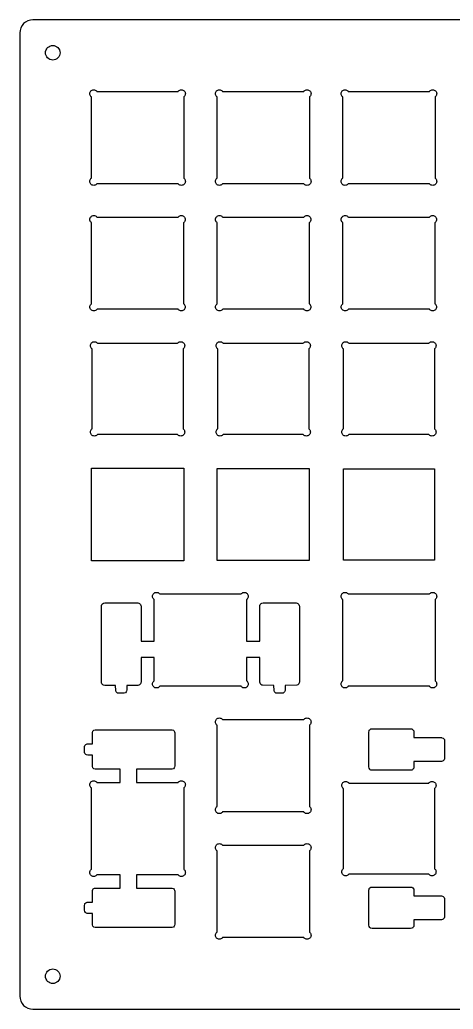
# Model space of a CAD drawing. Header units: millimetres. Extents: x -75 to 75, y -75 to 75.
# Drawn here: x -75 to -9.3, y -75 to 75 of the extents above; entities that cross this region are included whole.
import ezdxf

# ---------------------------------------------------------------- set-up
doc = ezdxf.new("R2010")
doc.units = ezdxf.units.MM
doc.layers.add('CUT', color=7, linetype='Continuous')

msp = doc.modelspace()

# ---------------------------------------------------------------- linework, layer by layer
at = {"layer": 'CUT'}
msp.add_lwpolyline([(73, 75), (-73, 75), (-73.3902, 74.9616), (-73.7654, 74.8478), (-74.1111, 74.6629), (-74.4142, 74.4142), (-74.6629, 74.1111), (-74.8478, 73.7654), (-74.9616, 73.3902), (-75, 73), (-75, -73), (-74.9616, -73.3902), (-74.8478, -73.7654), (-74.6629, -74.1111), (-74.4142, -74.4142), (-74.1111, -74.6629), (-73.7654, -74.8478), (-73.3902, -74.9616), (-73, -75), (73, -75)], dxfattribs=at)
for points in [[(-69.2222, 70.7778), (-69.0854, 70.6111), (-68.9837, 70.421), (-68.9211, 70.2146), (-68.9, 70), (-68.9211, 69.7854), (-68.9837, 69.579), (-69.0854, 69.3889), (-69.2222, 69.2222), (-69.3889, 69.0854), (-69.579, 68.9837), (-69.7854, 68.9211), (-70, 68.9), (-70.2146, 68.9211), (-70.421, 68.9837), (-70.6111, 69.0854), (-70.7778, 69.2222), (-70.9146, 69.3889), (-71.0163, 69.579), (-71.0789, 69.7854), (-71.1, 70), (-71.0789, 70.2146), (-71.0163, 70.421), (-70.9146, 70.6111), (-70.7778, 70.7778), (-70.6111, 70.9146), (-70.421, 71.0163), (-70.2146, 71.0789), (-70, 71.1), (-69.7854, 71.0789), (-69.579, 71.0163), (-69.3889, 70.9146)], [(-63.9171, 64.3885), (-63.8, 64.4), (-63.6829, 64.3885), (-63.5704, 64.3543), (-63.4667, 64.2989), (-63.3757, 64.2243), (-63.3148, 64.15), (-50.9852, 64.15), (-50.9243, 64.2243), (-50.8333, 64.2989), (-50.7296, 64.3543), (-50.6171, 64.3885), (-50.5, 64.4), (-50.3829, 64.3885), (-50.2704, 64.3543), (-50.1667, 64.2989), (-50.0757, 64.2243), (-50.0011, 64.1333), (-49.9457, 64.0296), (-49.9115, 63.9171), (-49.9, 63.8), (-49.9115, 63.6829), (-49.9457, 63.5704), (-50.0011, 63.4667), (-50.0757, 63.3757), (-50.15, 63.3148), (-50.15, 50.9852), (-50.0757, 50.9243), (-50.0011, 50.8333), (-49.9457, 50.7296), (-49.9115, 50.6171), (-49.9, 50.5), (-49.9115, 50.3829), (-49.9457, 50.2704), (-50.0011, 50.1667), (-50.0757, 50.0757), (-50.1667, 50.0011), (-50.2704, 49.9457), (-50.3829, 49.9115), (-50.5, 49.9), (-50.6171, 49.9115), (-50.7296, 49.9457), (-50.8333, 50.0011), (-50.9243, 50.0757), (-50.9852, 50.15), (-63.3148, 50.15), (-63.3757, 50.0757), (-63.4667, 50.0011), (-63.5704, 49.9457), (-63.6829, 49.9115), (-63.8, 49.9), (-63.9171, 49.9115), (-64.0296, 49.9457), (-64.1333, 50.0011), (-64.2243, 50.0757), (-64.2989, 50.1667), (-64.3543, 50.2704), (-64.3885, 50.3829), (-64.4, 50.5), (-64.3885, 50.6171), (-64.3543, 50.7296), (-64.2989, 50.8333), (-64.2243, 50.9243), (-64.15, 50.9852), (-64.15, 63.3148), (-64.2243, 63.3757), (-64.2989, 63.4667), (-64.3543, 63.5704), (-64.3885, 63.6829), (-64.4, 63.8), (-64.3885, 63.9171), (-64.3543, 64.0296), (-64.2989, 64.1333), (-64.2243, 64.2243), (-64.1333, 64.2989), (-64.0296, 64.3543)], [(-44.75, 64.4), (-44.6329, 64.3885), (-44.5204, 64.3543), (-44.4167, 64.2989), (-44.3257, 64.2243), (-44.2648, 64.15), (-31.9352, 64.15), (-31.8743, 64.2243), (-31.7833, 64.2989), (-31.6796, 64.3543), (-31.5671, 64.3885), (-31.45, 64.4), (-31.3329, 64.3885), (-31.2204, 64.3543), (-31.1167, 64.2989), (-31.0257, 64.2243), (-30.9511, 64.1333), (-30.8957, 64.0296), (-30.8615, 63.9171), (-30.85, 63.8), (-30.8615, 63.6829), (-30.8957, 63.5704), (-30.9511, 63.4667), (-31.0257, 63.3757), (-31.1, 63.3148), (-31.1, 50.9852), (-31.0257, 50.9243), (-30.9511, 50.8333), (-30.8957, 50.7296), (-30.8615, 50.6171), (-30.85, 50.5), (-30.8615, 50.3829), (-30.8957, 50.2704), (-30.9511, 50.1667), (-31.0257, 50.0757), (-31.1167, 50.0011), (-31.2204, 49.9457), (-31.3329, 49.9115), (-31.45, 49.9), (-31.5671, 49.9115), (-31.6796, 49.9457), (-31.7833, 50.0011), (-31.8743, 50.0757), (-31.9352, 50.15), (-44.2648, 50.15), (-44.3257, 50.0757), (-44.4167, 50.0011), (-44.5204, 49.9457), (-44.6329, 49.9115), (-44.75, 49.9), (-44.8671, 49.9115), (-44.9796, 49.9457), (-45.0833, 50.0011), (-45.1743, 50.0757), (-45.2489, 50.1667), (-45.3043, 50.2704), (-45.3385, 50.3829), (-45.35, 50.5), (-45.3385, 50.6171), (-45.3043, 50.7296), (-45.2489, 50.8333), (-45.1743, 50.9243), (-45.1, 50.9852), (-45.1, 63.3148), (-45.1743, 63.3757), (-45.2489, 63.4667), (-45.3043, 63.5704), (-45.3385, 63.6829), (-45.35, 63.8), (-45.3385, 63.9171), (-45.3043, 64.0296), (-45.2489, 64.1333), (-45.1743, 64.2243), (-45.0833, 64.2989), (-44.9796, 64.3543), (-44.8671, 64.3885)], [(-25.8171, 64.3885), (-25.7, 64.4), (-25.5829, 64.3885), (-25.4704, 64.3543), (-25.3667, 64.2989), (-25.2757, 64.2243), (-25.2148, 64.15), (-12.8852, 64.15), (-12.8243, 64.2243), (-12.7333, 64.2989), (-12.6296, 64.3543), (-12.5171, 64.3885), (-12.4, 64.4), (-12.2829, 64.3885), (-12.1704, 64.3543), (-12.0667, 64.2989), (-11.9757, 64.2243), (-11.9011, 64.1333), (-11.8457, 64.0296), (-11.8115, 63.9171), (-11.8, 63.8), (-11.8115, 63.6829), (-11.8457, 63.5704), (-11.9011, 63.4667), (-11.9757, 63.3757), (-12.05, 63.3148), (-12.05, 50.9852), (-11.9757, 50.9243), (-11.9011, 50.8333), (-11.8457, 50.7296), (-11.8115, 50.6171), (-11.8, 50.5), (-11.8115, 50.3829), (-11.8457, 50.2704), (-11.9011, 50.1667), (-11.9757, 50.0757), (-12.0667, 50.0011), (-12.1704, 49.9457), (-12.2829, 49.9115), (-12.4, 49.9), (-12.5171, 49.9115), (-12.6296, 49.9457), (-12.7333, 50.0011), (-12.8243, 50.0757), (-12.8852, 50.15), (-25.2148, 50.15), (-25.2757, 50.0757), (-25.3667, 50.0011), (-25.4704, 49.9457), (-25.5829, 49.9115), (-25.7, 49.9), (-25.8171, 49.9115), (-25.9296, 49.9457), (-26.0333, 50.0011), (-26.1243, 50.0757), (-26.1989, 50.1667), (-26.2543, 50.2704), (-26.2885, 50.3829), (-26.3, 50.5), (-26.2885, 50.6171), (-26.2543, 50.7296), (-26.1989, 50.8333), (-26.1243, 50.9243), (-26.05, 50.9852), (-26.05, 63.3148), (-26.1243, 63.3757), (-26.1989, 63.4667), (-26.2543, 63.5704), (-26.2885, 63.6829), (-26.3, 63.8), (-26.2885, 63.9171), (-26.2543, 64.0296), (-26.1989, 64.1333), (-26.1243, 64.2243), (-26.0333, 64.2989), (-25.9296, 64.3543)], [(-63.775, 45.325), (-63.6579, 45.3135), (-63.5454, 45.2793), (-63.4417, 45.2239), (-63.3507, 45.1493), (-63.2898, 45.075), (-51.0102, 45.075), (-50.9493, 45.1493), (-50.8583, 45.2239), (-50.7546, 45.2793), (-50.6421, 45.3135), (-50.525, 45.325), (-50.4079, 45.3135), (-50.2954, 45.2793), (-50.1917, 45.2239), (-50.1007, 45.1493), (-50.0261, 45.0583), (-49.9707, 44.9546), (-49.9365, 44.8421), (-49.925, 44.725), (-49.9365, 44.6079), (-49.9707, 44.4954), (-50.0261, 44.3917), (-50.1007, 44.3007), (-50.175, 44.2398), (-50.175, 31.9602), (-50.1007, 31.8993), (-50.0261, 31.8083), (-49.9707, 31.7046), (-49.9365, 31.5921), (-49.925, 31.475), (-49.9365, 31.3579), (-49.9707, 31.2454), (-50.0261, 31.1417), (-50.1007, 31.0507), (-50.1917, 30.9761), (-50.2954, 30.9207), (-50.4079, 30.8865), (-50.525, 30.875), (-50.6421, 30.8865), (-50.7546, 30.9207), (-50.8583, 30.9761), (-50.9493, 31.0507), (-51.0102, 31.125), (-63.2898, 31.125), (-63.3507, 31.0507), (-63.4417, 30.9761), (-63.5454, 30.9207), (-63.6579, 30.8865), (-63.775, 30.875), (-63.8921, 30.8865), (-64.0046, 30.9207), (-64.1083, 30.9761), (-64.1993, 31.0507), (-64.2739, 31.1417), (-64.3293, 31.2454), (-64.3635, 31.3579), (-64.375, 31.475), (-64.3635, 31.5921), (-64.3293, 31.7046), (-64.2739, 31.8083), (-64.1993, 31.8993), (-64.125, 31.9602), (-64.125, 44.2398), (-64.1993, 44.3007), (-64.2739, 44.3917), (-64.3293, 44.4954), (-64.3635, 44.6079), (-64.375, 44.725), (-64.3635, 44.8421), (-64.3293, 44.9546), (-64.2739, 45.0583), (-64.1993, 45.1493), (-64.1083, 45.2239), (-64.0046, 45.2793), (-63.8921, 45.3135)], [(-44.8421, 45.3135), (-44.725, 45.325), (-44.6079, 45.3135), (-44.4954, 45.2793), (-44.3917, 45.2239), (-44.3007, 45.1493), (-44.2398, 45.075), (-31.9602, 45.075), (-31.8993, 45.1493), (-31.8083, 45.2239), (-31.7046, 45.2793), (-31.5921, 45.3135), (-31.475, 45.325), (-31.3579, 45.3135), (-31.2454, 45.2793), (-31.1417, 45.2239), (-31.0507, 45.1493), (-30.9761, 45.0583), (-30.9207, 44.9546), (-30.8865, 44.8421), (-30.875, 44.725), (-30.8865, 44.6079), (-30.9207, 44.4954), (-30.9761, 44.3917), (-31.0507, 44.3007), (-31.125, 44.2398), (-31.125, 31.9602), (-31.0507, 31.8993), (-30.9761, 31.8083), (-30.9207, 31.7046), (-30.8865, 31.5921), (-30.875, 31.475), (-30.8865, 31.3579), (-30.9207, 31.2454), (-30.9761, 31.1417), (-31.0507, 31.0507), (-31.1417, 30.9761), (-31.2454, 30.9207), (-31.3579, 30.8865), (-31.475, 30.875), (-31.5921, 30.8865), (-31.7046, 30.9207), (-31.8083, 30.9761), (-31.8993, 31.0507), (-31.9602, 31.125), (-44.2398, 31.125), (-44.3007, 31.0507), (-44.3917, 30.9761), (-44.4954, 30.9207), (-44.6079, 30.8865), (-44.725, 30.875), (-44.8421, 30.8865), (-44.9546, 30.9207), (-45.0583, 30.9761), (-45.1493, 31.0507), (-45.2239, 31.1417), (-45.2793, 31.2454), (-45.3135, 31.3579), (-45.325, 31.475), (-45.3135, 31.5921), (-45.2793, 31.7046), (-45.2239, 31.8083), (-45.1493, 31.8993), (-45.075, 31.9602), (-45.075, 44.2398), (-45.1493, 44.3007), (-45.2239, 44.3917), (-45.2793, 44.4954), (-45.3135, 44.6079), (-45.325, 44.725), (-45.3135, 44.8421), (-45.2793, 44.9546), (-45.2239, 45.0583), (-45.1493, 45.1493), (-45.0583, 45.2239), (-44.9546, 45.2793)], [(-25.7921, 45.3135), (-25.675, 45.325), (-25.5579, 45.3135), (-25.4454, 45.2793), (-25.3417, 45.2239), (-25.2507, 45.1493), (-25.1898, 45.075), (-12.9102, 45.075), (-12.8493, 45.1493), (-12.7583, 45.2239), (-12.6546, 45.2793), (-12.5421, 45.3135), (-12.425, 45.325), (-12.3079, 45.3135), (-12.1954, 45.2793), (-12.0917, 45.2239), (-12.0007, 45.1493), (-11.9261, 45.0583), (-11.8707, 44.9546), (-11.8365, 44.8421), (-11.825, 44.725), (-11.8365, 44.6079), (-11.8707, 44.4954), (-11.9261, 44.3917), (-12.0007, 44.3007), (-12.075, 44.2398), (-12.075, 31.9602), (-12.0007, 31.8993), (-11.9261, 31.8083), (-11.8707, 31.7046), (-11.8365, 31.5921), (-11.825, 31.475), (-11.8365, 31.3579), (-11.8707, 31.2454), (-11.9261, 31.1417), (-12.0007, 31.0507), (-12.0917, 30.9761), (-12.1954, 30.9207), (-12.3079, 30.8865), (-12.425, 30.875), (-12.5421, 30.8865), (-12.6546, 30.9207), (-12.7583, 30.9761), (-12.8493, 31.0507), (-12.9102, 31.125), (-25.1898, 31.125), (-25.2507, 31.0507), (-25.3417, 30.9761), (-25.4454, 30.9207), (-25.5579, 30.8865), (-25.675, 30.875), (-25.7921, 30.8865), (-25.9046, 30.9207), (-26.0083, 30.9761), (-26.0993, 31.0507), (-26.1739, 31.1417), (-26.2293, 31.2454), (-26.2635, 31.3579), (-26.275, 31.475), (-26.2635, 31.5921), (-26.2293, 31.7046), (-26.1739, 31.8083), (-26.0993, 31.8993), (-26.025, 31.9602), (-26.025, 44.2398), (-26.0993, 44.3007), (-26.1739, 44.3917), (-26.2293, 44.4954), (-26.2635, 44.6079), (-26.275, 44.725), (-26.2635, 44.8421), (-26.2293, 44.9546), (-26.1739, 45.0583), (-26.0993, 45.1493), (-26.0083, 45.2239), (-25.9046, 45.2793)], [(-63.8171, 26.1885), (-63.7, 26.2), (-63.5829, 26.1885), (-63.4704, 26.1543), (-63.3667, 26.0989), (-63.2757, 26.0243), (-63.2148, 25.95), (-51.0852, 25.95), (-51.0243, 26.0243), (-50.9333, 26.0989), (-50.8296, 26.1543), (-50.7171, 26.1885), (-50.6, 26.2), (-50.4829, 26.1885), (-50.3704, 26.1543), (-50.2667, 26.0989), (-50.1757, 26.0243), (-50.1011, 25.9333), (-50.0457, 25.8296), (-50.0115, 25.7171), (-50, 25.6), (-50.0115, 25.4829), (-50.0457, 25.3704), (-50.1011, 25.2667), (-50.1757, 25.1757), (-50.25, 25.1148), (-50.25, 12.9852), (-50.1757, 12.9243), (-50.1011, 12.8333), (-50.0457, 12.7296), (-50.0115, 12.6171), (-50, 12.5), (-50.0115, 12.3829), (-50.0457, 12.2704), (-50.1011, 12.1667), (-50.1757, 12.0757), (-50.2667, 12.0011), (-50.3704, 11.9457), (-50.4829, 11.9115), (-50.6, 11.9), (-50.7171, 11.9115), (-50.8296, 11.9457), (-50.9333, 12.0011), (-51.0243, 12.0757), (-51.0852, 12.15), (-63.2148, 12.15), (-63.2757, 12.0757), (-63.3667, 12.0011), (-63.4704, 11.9457), (-63.5829, 11.9115), (-63.7, 11.9), (-63.8171, 11.9115), (-63.9296, 11.9457), (-64.0333, 12.0011), (-64.1243, 12.0757), (-64.1989, 12.1667), (-64.2543, 12.2704), (-64.2885, 12.3829), (-64.3, 12.5), (-64.2885, 12.6171), (-64.2543, 12.7296), (-64.1989, 12.8333), (-64.1243, 12.9243), (-64.05, 12.9852), (-64.05, 25.1148), (-64.1243, 25.1757), (-64.1989, 25.2667), (-64.2543, 25.3704), (-64.2885, 25.4829), (-64.3, 25.6), (-64.2885, 25.7171), (-64.2543, 25.8296), (-64.1989, 25.9333), (-64.1243, 26.0243), (-64.0333, 26.0989), (-63.9296, 26.1543)], [(-44.7671, 26.1885), (-44.65, 26.2), (-44.5329, 26.1885), (-44.4204, 26.1543), (-44.3167, 26.0989), (-44.2257, 26.0243), (-44.1648, 25.95), (-32.0352, 25.95), (-31.9743, 26.0243), (-31.8833, 26.0989), (-31.7796, 26.1543), (-31.6671, 26.1885), (-31.55, 26.2), (-31.4329, 26.1885), (-31.3204, 26.1543), (-31.2167, 26.0989), (-31.1257, 26.0243), (-31.0511, 25.9333), (-30.9957, 25.8296), (-30.9615, 25.7171), (-30.95, 25.6), (-30.9615, 25.4829), (-30.9957, 25.3704), (-31.0511, 25.2667), (-31.1257, 25.1757), (-31.2, 25.1148), (-31.2, 12.9852), (-31.1257, 12.9243), (-31.0511, 12.8333), (-30.9957, 12.7296), (-30.9615, 12.6171), (-30.95, 12.5), (-30.9615, 12.3829), (-30.9957, 12.2704), (-31.0511, 12.1667), (-31.1257, 12.0757), (-31.2167, 12.0011), (-31.3204, 11.9457), (-31.4329, 11.9115), (-31.55, 11.9), (-31.6671, 11.9115), (-31.7796, 11.9457), (-31.8833, 12.0011), (-31.9743, 12.0757), (-32.0352, 12.15), (-44.1648, 12.15), (-44.2257, 12.0757), (-44.3167, 12.0011), (-44.4204, 11.9457), (-44.5329, 11.9115), (-44.65, 11.9), (-44.7671, 11.9115), (-44.8796, 11.9457), (-44.9833, 12.0011), (-45.0743, 12.0757), (-45.1489, 12.1667), (-45.2043, 12.2704), (-45.2385, 12.3829), (-45.25, 12.5), (-45.2385, 12.6171), (-45.2043, 12.7296), (-45.1489, 12.8333), (-45.0743, 12.9243), (-45, 12.9852), (-45, 25.1148), (-45.0743, 25.1757), (-45.1489, 25.2667), (-45.2043, 25.3704), (-45.2385, 25.4829), (-45.25, 25.6), (-45.2385, 25.7171), (-45.2043, 25.8296), (-45.1489, 25.9333), (-45.0743, 26.0243), (-44.9833, 26.0989), (-44.8796, 26.1543)], [(-25.7171, 26.1885), (-25.6, 26.2), (-25.4829, 26.1885), (-25.3704, 26.1543), (-25.2667, 26.0989), (-25.1757, 26.0243), (-25.1148, 25.95), (-12.9852, 25.95), (-12.9243, 26.0243), (-12.8333, 26.0989), (-12.7296, 26.1543), (-12.6171, 26.1885), (-12.5, 26.2), (-12.3829, 26.1885), (-12.2704, 26.1543), (-12.1667, 26.0989), (-12.0757, 26.0243), (-12.0011, 25.9333), (-11.9457, 25.8296), (-11.9115, 25.7171), (-11.9, 25.6), (-11.9115, 25.4829), (-11.9457, 25.3704), (-12.0011, 25.2667), (-12.0757, 25.1757), (-12.15, 25.1148), (-12.15, 12.9852), (-12.0757, 12.9243), (-12.0011, 12.8333), (-11.9457, 12.7296), (-11.9115, 12.6171), (-11.9, 12.5), (-11.9115, 12.3829), (-11.9457, 12.2704), (-12.0011, 12.1667), (-12.0757, 12.0757), (-12.1667, 12.0011), (-12.2704, 11.9457), (-12.3829, 11.9115), (-12.5, 11.9), (-12.6171, 11.9115), (-12.7296, 11.9457), (-12.8333, 12.0011), (-12.9243, 12.0757), (-12.9852, 12.15), (-25.1148, 12.15), (-25.1757, 12.0757), (-25.2667, 12.0011), (-25.3704, 11.9457), (-25.4829, 11.9115), (-25.6, 11.9), (-25.7171, 11.9115), (-25.8296, 11.9457), (-25.9333, 12.0011), (-26.0243, 12.0757), (-26.0989, 12.1667), (-26.1543, 12.2704), (-26.1885, 12.3829), (-26.2, 12.5), (-26.1885, 12.6171), (-26.1543, 12.7296), (-26.0989, 12.8333), (-26.0243, 12.9243), (-25.95, 12.9852), (-25.95, 25.1148), (-26.0243, 25.1757), (-26.0989, 25.2667), (-26.1543, 25.3704), (-26.1885, 25.4829), (-26.2, 25.6), (-26.1885, 25.7171), (-26.1543, 25.8296), (-26.0989, 25.9333), (-26.0243, 26.0243), (-25.9333, 26.0989), (-25.8296, 26.1543)], [(-64.15, 7), (-50.15, 7), (-50.15, -7), (-64.15, -7)], [(-45.075, 6.975), (-31.125, 6.975), (-31.125, -6.975), (-45.075, -6.975)], [(-25.95, 6.9), (-12.15, 6.9), (-12.15, -6.9), (-25.95, -6.9)], [(-54.5046, -11.8457), (-54.3921, -11.8115), (-54.275, -11.8), (-54.1579, -11.8115), (-54.0454, -11.8457), (-53.9417, -11.9011), (-53.8507, -11.9757), (-53.7898, -12.05), (-41.4602, -12.05), (-41.3993, -11.9757), (-41.3083, -11.9011), (-41.2046, -11.8457), (-41.0921, -11.8115), (-40.975, -11.8), (-40.8579, -11.8115), (-40.7454, -11.8457), (-40.6417, -11.9011), (-40.5507, -11.9757), (-40.4761, -12.0667), (-40.4207, -12.1704), (-40.3865, -12.2829), (-40.375, -12.4), (-40.3865, -12.5171), (-40.4207, -12.6296), (-40.4761, -12.7333), (-40.5507, -12.8243), (-40.625, -12.8852), (-40.625, -19.2), (-38.625, -19.2), (-38.625, -13.9), (-38.6154, -13.8025), (-38.5407, -13.6222), (-38.4028, -13.4843), (-38.3163, -13.4381), (-38.125, -13.4), (-33.125, -13.4), (-32.9337, -13.4381), (-32.8472, -13.4843), (-32.7093, -13.6222), (-32.6346, -13.8025), (-32.625, -13.9), (-32.625, -25.4), (-32.6346, -25.4975), (-32.7093, -25.6778), (-32.8472, -25.8157), (-33.0275, -25.8904), (-34.775, -25.9), (-34.7846, -26.6975), (-34.8593, -26.8778), (-34.9214, -26.9536), (-35.0837, -27.0619), (-35.275, -27.1), (-35.975, -27.1), (-36.1663, -27.0619), (-36.3286, -26.9536), (-36.3907, -26.8778), (-36.4654, -26.6975), (-36.475, -25.9), (-38.2225, -25.8904), (-38.3163, -25.8619), (-38.4786, -25.7536), (-38.5869, -25.5913), (-38.625, -25.4), (-38.625, -21.7), (-40.625, -21.7), (-40.625, -25.2148), (-40.5507, -25.2757), (-40.4761, -25.3667), (-40.4207, -25.4704), (-40.3865, -25.5829), (-40.375, -25.7), (-40.3865, -25.8171), (-40.4207, -25.9296), (-40.4761, -26.0333), (-40.5507, -26.1243), (-40.6417, -26.1989), (-40.7454, -26.2543), (-40.8579, -26.2885), (-40.975, -26.3), (-41.0921, -26.2885), (-41.2046, -26.2543), (-41.3083, -26.1989), (-41.3993, -26.1243), (-41.4602, -26.05), (-53.7898, -26.05), (-53.8507, -26.1243), (-53.9417, -26.1989), (-54.0454, -26.2543), (-54.1579, -26.2885), (-54.275, -26.3), (-54.3921, -26.2885), (-54.5046, -26.2543), (-54.6083, -26.1989), (-54.6993, -26.1243), (-54.7739, -26.0333), (-54.8293, -25.9296), (-54.8635, -25.8171), (-54.875, -25.7), (-54.8635, -25.5829), (-54.8293, -25.4704), (-54.7739, -25.3667), (-54.6993, -25.2757), (-54.625, -25.2148), (-54.625, -21.7), (-56.625, -21.7), (-56.625, -25.4), (-56.6346, -25.4975), (-56.7093, -25.6778), (-56.8472, -25.8157), (-56.9337, -25.8619), (-57.125, -25.9), (-58.775, -25.9), (-58.775, -26.6), (-58.8131, -26.7913), (-58.8593, -26.8778), (-58.9972, -27.0157), (-59.1775, -27.0904), (-59.275, -27.1), (-60.0725, -27.0904), (-60.1663, -27.0619), (-60.3286, -26.9536), (-60.3907, -26.8778), (-60.4654, -26.6975), (-60.475, -25.9), (-62.125, -25.9), (-62.3163, -25.8619), (-62.4028, -25.8157), (-62.5407, -25.6778), (-62.6154, -25.4975), (-62.625, -25.4), (-62.625, -13.9), (-62.6154, -13.8025), (-62.5407, -13.6222), (-62.4786, -13.5464), (-62.3163, -13.4381), (-62.125, -13.4), (-57.125, -13.4), (-56.9337, -13.4381), (-56.8472, -13.4843), (-56.7093, -13.6222), (-56.6346, -13.8025), (-56.625, -13.9), (-56.625, -19.2), (-54.625, -19.2), (-54.625, -12.8852), (-54.6993, -12.8243), (-54.7739, -12.7333), (-54.8293, -12.6296), (-54.8635, -12.5171), (-54.875, -12.4), (-54.8635, -12.2829), (-54.8293, -12.1704), (-54.7739, -12.0667), (-54.6993, -11.9757), (-54.6083, -11.9011)], [(-25.8171, -11.8115), (-25.7, -11.8), (-25.5829, -11.8115), (-25.4704, -11.8457), (-25.3667, -11.9011), (-25.2757, -11.9757), (-25.2148, -12.05), (-12.8852, -12.05), (-12.8243, -11.9757), (-12.7333, -11.9011), (-12.6296, -11.8457), (-12.5171, -11.8115), (-12.4, -11.8), (-12.2829, -11.8115), (-12.1704, -11.8457), (-12.0667, -11.9011), (-11.9757, -11.9757), (-11.9011, -12.0667), (-11.8457, -12.1704), (-11.8115, -12.2829), (-11.8, -12.4), (-11.8115, -12.5171), (-11.8457, -12.6296), (-11.9011, -12.7333), (-11.9757, -12.8243), (-12.05, -12.8852), (-12.05, -25.2148), (-11.9757, -25.2757), (-11.9011, -25.3667), (-11.8457, -25.4704), (-11.8115, -25.5829), (-11.8, -25.7), (-11.8115, -25.8171), (-11.8457, -25.9296), (-11.9011, -26.0333), (-11.9757, -26.1243), (-12.0667, -26.1989), (-12.1704, -26.2543), (-12.2829, -26.2885), (-12.4, -26.3), (-12.5171, -26.2885), (-12.6296, -26.2543), (-12.7333, -26.1989), (-12.8243, -26.1243), (-12.8852, -26.05), (-25.2148, -26.05), (-25.2757, -26.1243), (-25.3667, -26.1989), (-25.4704, -26.2543), (-25.5829, -26.2885), (-25.7, -26.3), (-25.8171, -26.2885), (-25.9296, -26.2543), (-26.0333, -26.1989), (-26.1243, -26.1243), (-26.1989, -26.0333), (-26.2543, -25.9296), (-26.2885, -25.8171), (-26.3, -25.7), (-26.2885, -25.5829), (-26.2543, -25.4704), (-26.1989, -25.3667), (-26.1243, -25.2757), (-26.05, -25.2148), (-26.05, -12.8852), (-26.1243, -12.8243), (-26.1989, -12.7333), (-26.2543, -12.6296), (-26.2885, -12.5171), (-26.3, -12.4), (-26.2885, -12.2829), (-26.2543, -12.1704), (-26.1989, -12.0667), (-26.1243, -11.9757), (-26.0333, -11.9011), (-25.9296, -11.8457)], [(-44.8671, -30.8615), (-44.75, -30.85), (-44.6329, -30.8615), (-44.5204, -30.8957), (-44.4167, -30.9511), (-44.3257, -31.0257), (-44.2648, -31.1), (-31.9352, -31.1), (-31.8743, -31.0257), (-31.7833, -30.9511), (-31.6796, -30.8957), (-31.5671, -30.8615), (-31.45, -30.85), (-31.3329, -30.8615), (-31.2204, -30.8957), (-31.1167, -30.9511), (-31.0257, -31.0257), (-30.9511, -31.1167), (-30.8957, -31.2204), (-30.8615, -31.3329), (-30.85, -31.45), (-30.8615, -31.5671), (-30.8957, -31.6796), (-30.9511, -31.7833), (-31.0257, -31.8743), (-31.1, -31.9352), (-31.1, -44.2648), (-31.0257, -44.3257), (-30.9511, -44.4167), (-30.8957, -44.5204), (-30.8615, -44.6329), (-30.85, -44.75), (-30.8615, -44.8671), (-30.8957, -44.9796), (-30.9511, -45.0833), (-31.0257, -45.1743), (-31.1167, -45.2489), (-31.2204, -45.3043), (-31.3329, -45.3385), (-31.45, -45.35), (-31.5671, -45.3385), (-31.6796, -45.3043), (-31.7833, -45.2489), (-31.8743, -45.1743), (-31.9352, -45.1), (-44.2648, -45.1), (-44.3257, -45.1743), (-44.4167, -45.2489), (-44.5204, -45.3043), (-44.6329, -45.3385), (-44.75, -45.35), (-44.8671, -45.3385), (-44.9796, -45.3043), (-45.0833, -45.2489), (-45.1743, -45.1743), (-45.2489, -45.0833), (-45.3043, -44.9796), (-45.3385, -44.8671), (-45.35, -44.75), (-45.3385, -44.6329), (-45.3043, -44.5204), (-45.2489, -44.4167), (-45.1743, -44.3257), (-45.1, -44.2648), (-45.1, -31.9352), (-45.1743, -31.8743), (-45.2489, -31.7833), (-45.3043, -31.6796), (-45.3385, -31.5671), (-45.35, -31.45), (-45.3385, -31.3329), (-45.3043, -31.2204), (-45.2489, -31.1167), (-45.1743, -31.0257), (-45.0833, -30.9511), (-44.9796, -30.8957)], [(-50.0011, -40.6417), (-49.9457, -40.7454), (-49.9115, -40.8579), (-49.9, -40.975), (-49.9115, -41.0921), (-49.9457, -41.2046), (-50.0011, -41.3083), (-50.0757, -41.3993), (-50.15, -41.4602), (-50.15, -53.7898), (-50.0757, -53.8507), (-50.0011, -53.9417), (-49.9457, -54.0454), (-49.9115, -54.1579), (-49.9, -54.275), (-49.9115, -54.3921), (-49.9457, -54.5046), (-50.0011, -54.6083), (-50.0757, -54.6993), (-50.1667, -54.7739), (-50.2704, -54.8293), (-50.3829, -54.8635), (-50.5, -54.875), (-50.6171, -54.8635), (-50.7296, -54.8293), (-50.8333, -54.7739), (-50.9243, -54.6993), (-50.9852, -54.625), (-57.3, -54.625), (-57.3, -56.625), (-52, -56.625), (-51.9025, -56.6346), (-51.7222, -56.7093), (-51.5843, -56.8472), (-51.5381, -56.9337), (-51.5, -57.125), (-51.5, -62.125), (-51.5381, -62.3163), (-51.5843, -62.4028), (-51.7222, -62.5407), (-51.9025, -62.6154), (-52, -62.625), (-63.5, -62.625), (-63.5975, -62.6154), (-63.7778, -62.5407), (-63.9157, -62.4028), (-63.9904, -62.2225), (-64, -60.475), (-64.7975, -60.4654), (-64.9778, -60.3907), (-65.0536, -60.3286), (-65.1619, -60.1663), (-65.2, -59.975), (-65.2, -59.275), (-65.1619, -59.0837), (-65.1157, -58.9972), (-64.9778, -58.8593), (-64.7975, -58.7846), (-64, -58.775), (-63.9904, -57.0275), (-63.9157, -56.8472), (-63.8536, -56.7714), (-63.6913, -56.6631), (-63.5, -56.625), (-59.8, -56.625), (-59.8, -54.625), (-63.3148, -54.625), (-63.3757, -54.6993), (-63.4667, -54.7739), (-63.5704, -54.8293), (-63.6829, -54.8635), (-63.8, -54.875), (-63.9171, -54.8635), (-64.0296, -54.8293), (-64.1333, -54.7739), (-64.2243, -54.6993), (-64.2989, -54.6083), (-64.3543, -54.5046), (-64.3885, -54.3921), (-64.4, -54.275), (-64.3885, -54.1579), (-64.3543, -54.0454), (-64.2989, -53.9417), (-64.2243, -53.8507), (-64.15, -53.7898), (-64.15, -41.4602), (-64.2243, -41.3993), (-64.2989, -41.3083), (-64.3543, -41.2046), (-64.3885, -41.0921), (-64.4, -40.975), (-64.3885, -40.8579), (-64.3543, -40.7454), (-64.2989, -40.6417), (-64.2243, -40.5507), (-64.1333, -40.4761), (-64.0296, -40.4207), (-63.9171, -40.3865), (-63.8, -40.375), (-63.6829, -40.3865), (-63.5704, -40.4207), (-63.4667, -40.4761), (-63.3757, -40.5507), (-63.3148, -40.625), (-59.8, -40.625), (-59.8, -38.625), (-63.5, -38.625), (-63.5975, -38.6154), (-63.7778, -38.5407), (-63.9157, -38.4028), (-63.9904, -38.2225), (-64, -38.125), (-64, -36.475), (-64.7, -36.475), (-64.8913, -36.4369), (-64.9778, -36.3907), (-65.1157, -36.2528), (-65.1904, -36.0725), (-65.2, -35.975), (-65.1904, -35.1775), (-65.1157, -34.9972), (-65.0536, -34.9214), (-64.9778, -34.8593), (-64.7975, -34.7846), (-64, -34.775), (-64, -33.125), (-63.9904, -33.0275), (-63.9157, -32.8472), (-63.7778, -32.7093), (-63.5975, -32.6346), (-63.5, -32.625), (-52, -32.625), (-51.9025, -32.6346), (-51.7222, -32.7093), (-51.6464, -32.7714), (-51.5381, -32.9337), (-51.5, -33.125), (-51.5, -38.125), (-51.5381, -38.3163), (-51.5843, -38.4028), (-51.7222, -38.5407), (-51.9025, -38.6154), (-52, -38.625), (-57.3, -38.625), (-57.3, -40.625), (-50.9852, -40.625), (-50.9243, -40.5507), (-50.8333, -40.4761), (-50.7296, -40.4207), (-50.6171, -40.3865), (-50.5, -40.375), (-50.3829, -40.3865), (-50.2704, -40.4207), (-50.1667, -40.4761), (-50.0757, -40.5507)], [(-10.8222, -33.9093), (-10.6843, -34.0472), (-10.6381, -34.1337), (-10.6, -34.325), (-10.6, -36.925), (-10.6096, -37.0225), (-10.6843, -37.2028), (-10.8222, -37.3407), (-10.9087, -37.3869), (-11.1, -37.425), (-15.25, -37.425), (-15.25, -38.275), (-15.2881, -38.4663), (-15.3964, -38.6286), (-15.4722, -38.6907), (-15.5587, -38.7369), (-15.75, -38.775), (-21.6, -38.775), (-21.7913, -38.7369), (-21.8778, -38.6907), (-21.9536, -38.6286), (-22.0619, -38.4663), (-22.1, -38.275), (-22.1, -32.975), (-22.0619, -32.7837), (-22.0157, -32.6972), (-21.9536, -32.6214), (-21.7913, -32.5131), (-21.6, -32.475), (-15.6525, -32.4846), (-15.5587, -32.5131), (-15.3964, -32.6214), (-15.2881, -32.7837), (-15.2596, -32.8775), (-15.25, -33.825), (-11.1, -33.825), (-11.0025, -33.8346)], [(-12.0011, -40.7417), (-11.9457, -40.8454), (-11.9115, -40.9579), (-11.9, -41.075), (-11.9115, -41.1921), (-11.9457, -41.3046), (-12.0011, -41.4083), (-12.0757, -41.4993), (-12.15, -41.5602), (-12.15, -53.6898), (-12.0757, -53.7507), (-12.0011, -53.8417), (-11.9457, -53.9454), (-11.9115, -54.0579), (-11.9, -54.175), (-11.9115, -54.2921), (-11.9457, -54.4046), (-12.0011, -54.5083), (-12.0757, -54.5993), (-12.1667, -54.6739), (-12.2704, -54.7293), (-12.3829, -54.7635), (-12.5, -54.775), (-12.6171, -54.7635), (-12.7296, -54.7293), (-12.8333, -54.6739), (-12.9243, -54.5993), (-12.9852, -54.525), (-25.1148, -54.525), (-25.1757, -54.5993), (-25.2667, -54.6739), (-25.3704, -54.7293), (-25.4829, -54.7635), (-25.6, -54.775), (-25.7171, -54.7635), (-25.8296, -54.7293), (-25.9333, -54.6739), (-26.0243, -54.5993), (-26.0989, -54.5083), (-26.1543, -54.4046), (-26.1885, -54.2921), (-26.2, -54.175), (-26.1885, -54.0579), (-26.1543, -53.9454), (-26.0989, -53.8417), (-26.0243, -53.7507), (-25.95, -53.6898), (-25.95, -41.5602), (-26.0243, -41.4993), (-26.0989, -41.4083), (-26.1543, -41.3046), (-26.1885, -41.1921), (-26.2, -41.075), (-26.1885, -40.9579), (-26.1543, -40.8454), (-26.0989, -40.7417), (-26.0243, -40.6507), (-25.9333, -40.5761), (-25.8296, -40.5207), (-25.7171, -40.4865), (-25.6, -40.475), (-25.4829, -40.4865), (-25.3704, -40.5207), (-25.2667, -40.5761), (-25.1757, -40.6507), (-25.1148, -40.725), (-12.9852, -40.725), (-12.9243, -40.6507), (-12.8333, -40.5761), (-12.7296, -40.5207), (-12.6171, -40.4865), (-12.5, -40.475), (-12.3829, -40.4865), (-12.2704, -40.5207), (-12.1667, -40.5761), (-12.0757, -40.6507)], [(-44.75, -49.9), (-44.6329, -49.9115), (-44.5204, -49.9457), (-44.4167, -50.0011), (-44.3257, -50.0757), (-44.2648, -50.15), (-31.9352, -50.15), (-31.8743, -50.0757), (-31.7833, -50.0011), (-31.6796, -49.9457), (-31.5671, -49.9115), (-31.45, -49.9), (-31.3329, -49.9115), (-31.2204, -49.9457), (-31.1167, -50.0011), (-31.0257, -50.0757), (-30.9511, -50.1667), (-30.8957, -50.2704), (-30.8615, -50.3829), (-30.85, -50.5), (-30.8615, -50.6171), (-30.8957, -50.7296), (-30.9511, -50.8333), (-31.0257, -50.9243), (-31.1, -50.9852), (-31.1, -63.3148), (-31.0257, -63.3757), (-30.9511, -63.4667), (-30.8957, -63.5704), (-30.8615, -63.6829), (-30.85, -63.8), (-30.8615, -63.9171), (-30.8957, -64.0296), (-30.9511, -64.1333), (-31.0257, -64.2243), (-31.1167, -64.2989), (-31.2204, -64.3543), (-31.3329, -64.3885), (-31.45, -64.4), (-31.5671, -64.3885), (-31.6796, -64.3543), (-31.7833, -64.2989), (-31.8743, -64.2243), (-31.9352, -64.15), (-44.2648, -64.15), (-44.3257, -64.2243), (-44.4167, -64.2989), (-44.5204, -64.3543), (-44.6329, -64.3885), (-44.75, -64.4), (-44.8671, -64.3885), (-44.9796, -64.3543), (-45.0833, -64.2989), (-45.1743, -64.2243), (-45.2489, -64.1333), (-45.3043, -64.0296), (-45.3385, -63.9171), (-45.35, -63.8), (-45.3385, -63.6829), (-45.3043, -63.5704), (-45.2489, -63.4667), (-45.1743, -63.3757), (-45.1, -63.3148), (-45.1, -50.9852), (-45.1743, -50.9243), (-45.2489, -50.8333), (-45.3043, -50.7296), (-45.3385, -50.6171), (-45.35, -50.5), (-45.3385, -50.3829), (-45.3043, -50.2704), (-45.2489, -50.1667), (-45.1743, -50.0757), (-45.0833, -50.0011), (-44.9796, -49.9457), (-44.8671, -49.9115)], [(-10.9087, -57.8631), (-10.8222, -57.9093), (-10.6843, -58.0472), (-10.6096, -58.2275), (-10.6, -58.325), (-10.6096, -61.0225), (-10.6843, -61.2028), (-10.8222, -61.3407), (-10.9087, -61.3869), (-11.1, -61.425), (-15.25, -61.425), (-15.25, -62.275), (-15.2881, -62.4663), (-15.3964, -62.6286), (-15.4722, -62.6907), (-15.5587, -62.7369), (-15.75, -62.775), (-21.6, -62.775), (-21.7913, -62.7369), (-21.8778, -62.6907), (-21.9536, -62.6286), (-22.0619, -62.4663), (-22.1, -62.275), (-22.1, -56.975), (-22.0619, -56.7837), (-22.0157, -56.6972), (-21.9536, -56.6214), (-21.7913, -56.5131), (-21.6, -56.475), (-15.6525, -56.4846), (-15.5587, -56.5131), (-15.3964, -56.6214), (-15.2881, -56.7837), (-15.2596, -56.8775), (-15.25, -57.825), (-11.1, -57.825)], [(-69.3889, -69.0854), (-69.2222, -69.2222), (-69.0854, -69.3889), (-68.9837, -69.579), (-68.9211, -69.7854), (-68.9, -70), (-68.9211, -70.2146), (-68.9837, -70.421), (-69.0854, -70.6111), (-69.2222, -70.7778), (-69.3889, -70.9146), (-69.579, -71.0163), (-69.7854, -71.0789), (-70, -71.1), (-70.2146, -71.0789), (-70.421, -71.0163), (-70.6111, -70.9146), (-70.7778, -70.7778), (-70.9146, -70.6111), (-71.0163, -70.421), (-71.0789, -70.2146), (-71.1, -70), (-71.0789, -69.7854), (-71.0163, -69.579), (-70.9146, -69.3889), (-70.7778, -69.2222), (-70.6111, -69.0854), (-70.421, -68.9837), (-70.2146, -68.9211), (-70, -68.9), (-69.7854, -68.9211), (-69.579, -68.9837)]]:
    msp.add_lwpolyline(points, close=True, dxfattribs=at)

doc.saveas('drawing.dxf')
